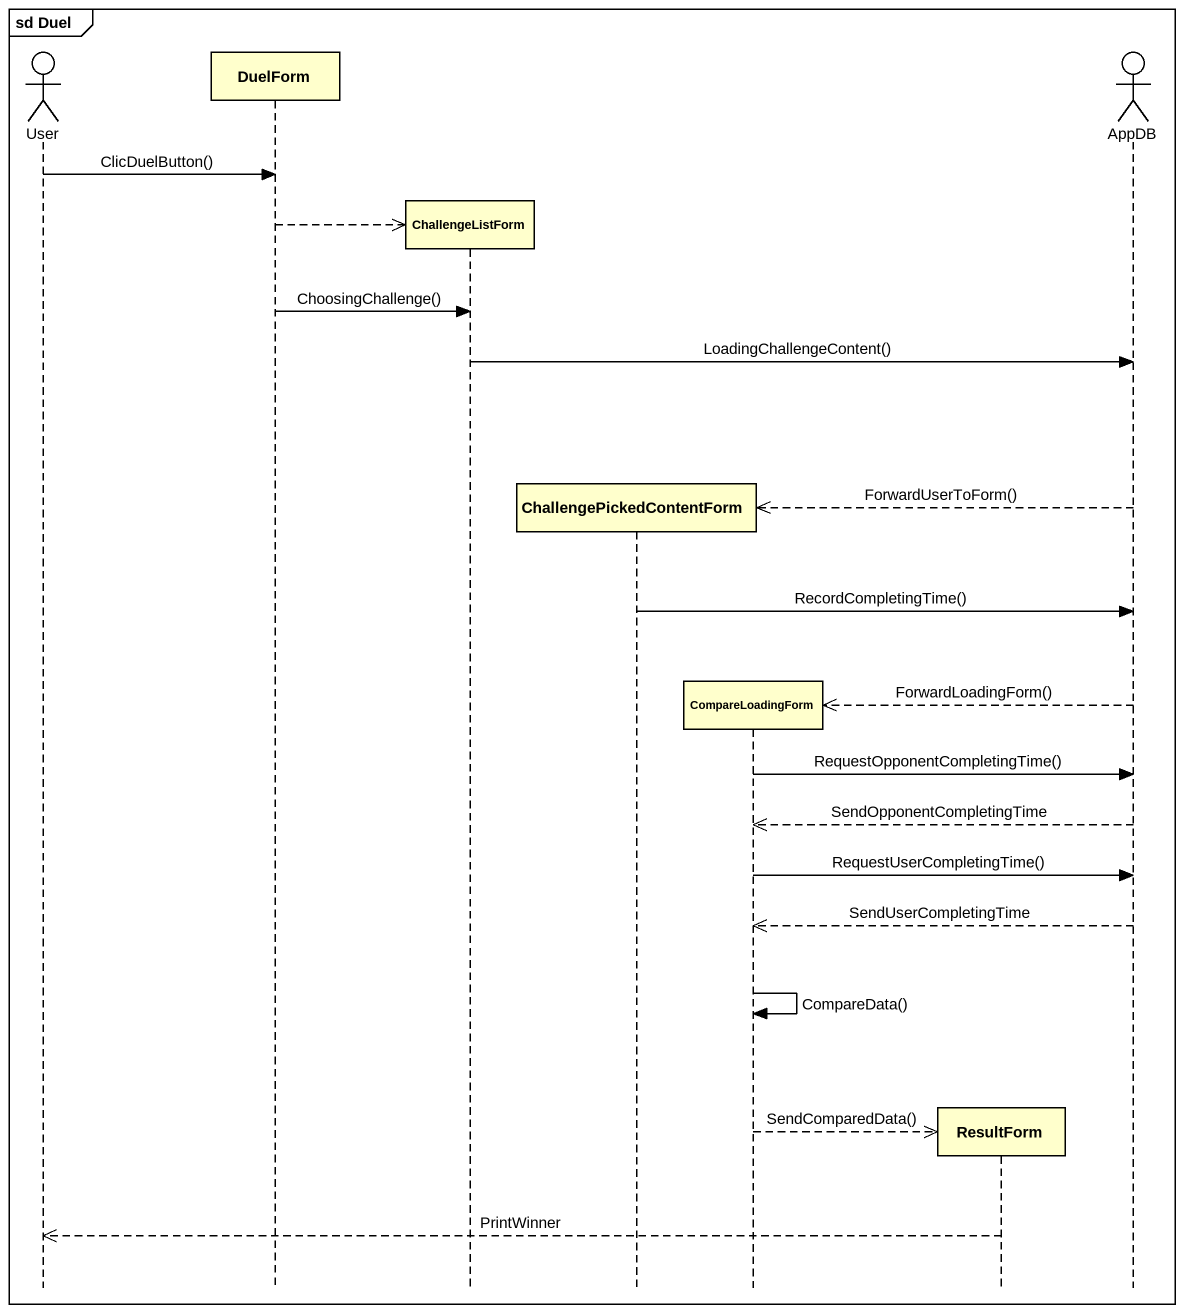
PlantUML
@startuml
mainframe sd Duel
hide footbox
actor User
participant DuelForm
participant ChallengeListForm
participant ChallengePickedContentForm
participant CompareLoadingForm
participant ResultForm
actor AppDB

User -> DuelForm : ClicDuelButton()
DuelForm -->> ChallengeListForm **
DuelForm -> ChallengeListForm : ChoosingChallenge()
ChallengeListForm -> AppDB : LoadingChallengeContent()
AppDB -->> ChallengePickedContentForm ** : ForwardUserToForm()
ChallengePickedContentForm -> AppDB : RecordCompletingTime()
AppDB -->> CompareLoadingForm ** : ForwardLoadingForm()
CompareLoadingForm -> AppDB : RequestOpponentCompletingTime()
AppDB -->> CompareLoadingForm : SendOpponentCompletingTime
CompareLoadingForm -> AppDB : RequestUserCompletingTime()
AppDB -->> CompareLoadingForm : SendUserCompletingTime
CompareLoadingForm -> CompareLoadingForm : CompareData()
CompareLoadingForm -->> ResultForm ** : SendComparedData()
ResultForm -->> User : PrintWinner
@enduml
